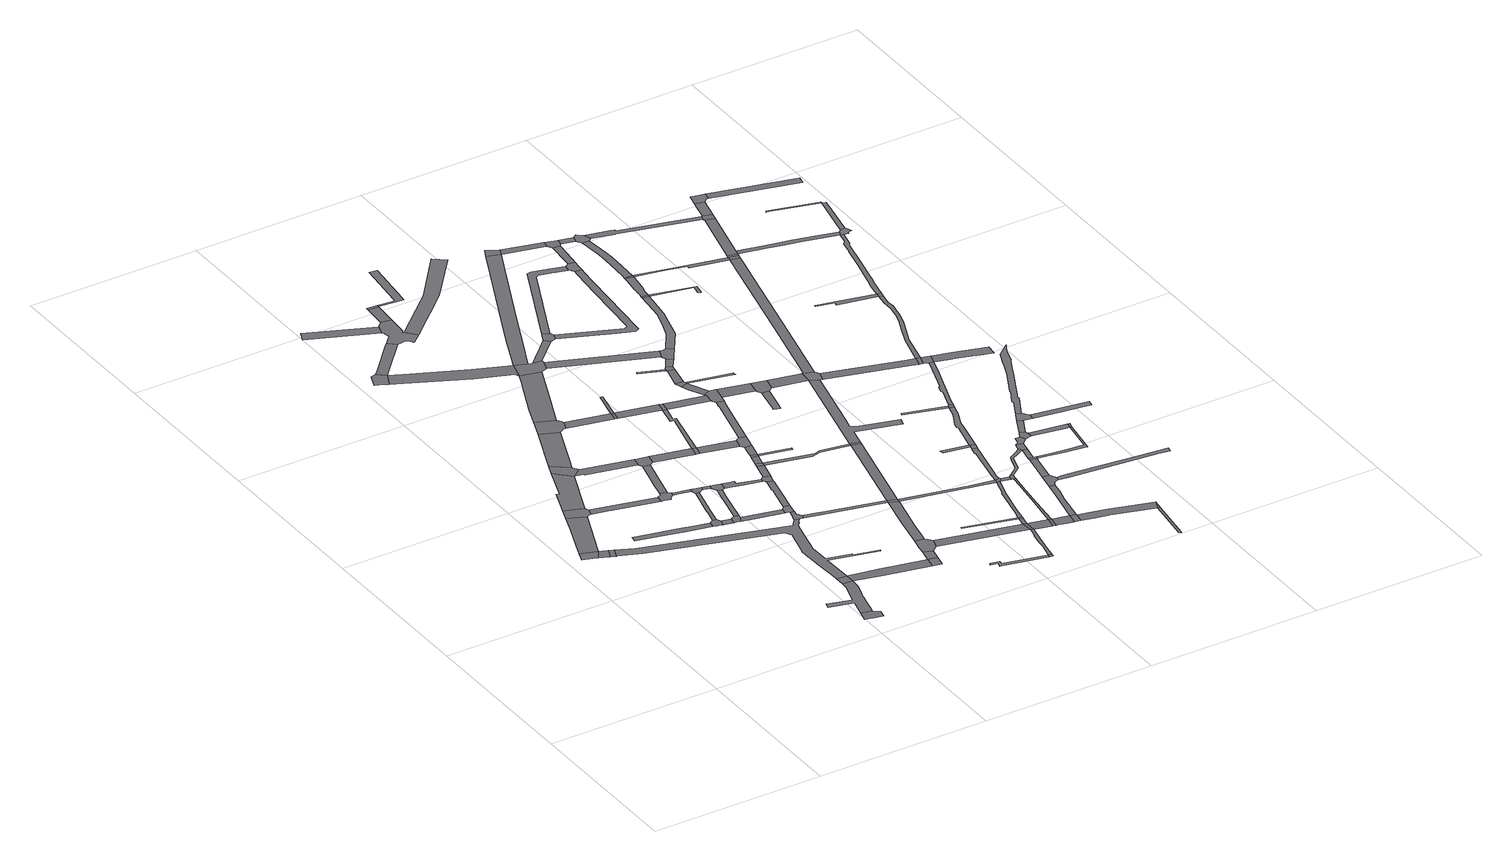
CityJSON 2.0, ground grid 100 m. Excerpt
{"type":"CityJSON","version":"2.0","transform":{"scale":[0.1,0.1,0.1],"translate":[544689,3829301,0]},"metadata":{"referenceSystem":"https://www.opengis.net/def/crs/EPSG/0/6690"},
"CityObjects":{
"road1":{"type":"Road","geometry":[{"type":"MultiSurface","lod":"1","boundaries":[[[0,1,2,3,4,5]]]}]},
"road2":{"type":"Road","attributes":{"RoadStructureAttribute.sectionType":"1"},"geometry":[{"type":"MultiSurface","lod":"1","boundaries":[[[5,4,6,7,8]]]}]},
"road3":{"type":"Road","geometry":[{"type":"MultiSurface","lod":"1","boundaries":[[[8,7,9,10]]]}]},
"road4":{"type":"Road","attributes":{"RoadStructureAttribute.sectionType":"1"},"geometry":[{"type":"MultiSurface","lod":"1","boundaries":[[[11,12,13,0,5,14]]]}]},
"road5":{"type":"Road","geometry":[{"type":"MultiSurface","lod":"1","boundaries":[[[15,11,14,16,17,18,19,20,21,22,23]]]}]},
"road6":{"type":"Road","attributes":{"RoadStructureAttribute.sectionType":"1"},"geometry":[{"type":"MultiSurface","lod":"1","boundaries":[[[24,25,26,27,28,15,23,29]]]}]},
"road7":{"type":"Road","attributes":{"RoadStructureAttribute.sectionType":"1"},"geometry":[{"type":"MultiSurface","lod":"1","boundaries":[[[30,31,32,33,34,35,36,37,38]]]}]},
"road8":{"type":"Road","attributes":{"RoadStructureAttribute.sectionType":"1"},"geometry":[{"type":"MultiSurface","lod":"1","boundaries":[[[39,19,18,40,41,42,43]]]}]},
"road9":{"type":"Road","geometry":[{"type":"MultiSurface","lod":"1","boundaries":[[[44,45,46,47,48,49]]]}]},
"road10":{"type":"Road","geometry":[{"type":"MultiSurface","lod":"1","boundaries":[[[50,24,29,51,52,53]]]}]},
"road11":{"type":"Road","geometry":[{"type":"MultiSurface","lod":"1","boundaries":[[[54,55,56,57,58,59,60,61,62,63,44,49,64,65,66,67,68,69,70,71]]]}]},
"road12":{"type":"Road","attributes":{"RoadStructureAttribute.sectionType":"1"},"geometry":[{"type":"MultiSurface","lod":"1","boundaries":[[[72,73,74,10,9,75,76,77,78,79,80,81,82,83,84,85,86,87,88,89,90,91,92,93,94,95,96,97,98,99,100,101,102,103,104,105,106]]]}]},
"road13":{"type":"Road","geometry":[{"type":"MultiSurface","lod":"1","boundaries":[[[107,108,109,110,111,112,113]]]}]},
"road14":{"type":"Road","attributes":{"RoadStructureAttribute.sectionType":"1"},"geometry":[{"type":"MultiSurface","lod":"1","boundaries":[[[114,50,53,115,116]]]}]},
"road15":{"type":"Road","geometry":[{"type":"MultiSurface","lod":"1","boundaries":[[[117,118,119,38,37,120,121,122,123,124]]]}]},
"road16":{"type":"Road","geometry":[{"type":"MultiSurface","lod":"1","boundaries":[[[84,54,71,85]]]}]},
"road17":{"type":"Road","geometry":[{"type":"MultiSurface","lod":"1","boundaries":[[[125,126,127,43,42,128,129,130,131,132,133,134]]]}]},
"road18":{"type":"Road","attributes":{"RoadStructureAttribute.sectionType":"1"},"geometry":[{"type":"MultiSurface","lod":"1","boundaries":[[[135,51,29,136,137,138,139,140,141]]]}]},
"road19":{"type":"Road","attributes":{"RoadStructureAttribute.sectionType":"1"},"geometry":[{"type":"MultiSurface","lod":"1","boundaries":[[[123,122,142,143]]]}]},
"road20":{"type":"Road","attributes":{"RoadStructureAttribute.sectionType":"1"},"geometry":[{"type":"MultiSurface","lod":"1","boundaries":[[[144,145,146,147,107,113,148,149]]]}]},
"road21":{"type":"Road","attributes":{"RoadStructureAttribute.sectionType":"1"},"geometry":[{"type":"MultiSurface","lod":"1","boundaries":[[[150,151,152,153,154,155,156,157,158,159,160,161,162,117,124]]]}]},
"road22":{"type":"Road","geometry":[{"type":"MultiSurface","lod":"1","boundaries":[[[163,164,165,143,142,166,167,168,169]]]}]},
"road23":{"type":"Road","attributes":{"RoadStructureAttribute.sectionType":"1"},"geometry":[{"type":"MultiSurface","lod":"1","boundaries":[[[170,133,132,171,172,173]]]}]},
"road24":{"type":"Road","attributes":{"RoadStructureAttribute.sectionType":"1"},"geometry":[{"type":"MultiSurface","lod":"1","boundaries":[[[174,175,125,134,176,177]]]}]},
"road25":{"type":"Road","attributes":{"RoadStructureAttribute.sectionType":"1"},"geometry":[{"type":"MultiSurface","lod":"1","boundaries":[[[178,179,180,181]]]}]},
"road26":{"type":"Road","geometry":[{"type":"MultiSurface","lod":"1","boundaries":[[[182,114,116,183,184,185,186,187,188,189]]]}]},
"road27":{"type":"Road","geometry":[{"type":"MultiSurface","lod":"1","boundaries":[[[190,191,192,193,173,172,157,156,194,195,196,197,198]]]}]},
"road28":{"type":"Road","attributes":{"RoadStructureAttribute.sectionType":"6"},"geometry":[{"type":"MultiSurface","lod":"1","boundaries":[[[199,200,113,112,201,202,203,204,205,206]]]}]},
"road29":{"type":"Road","attributes":{"RoadStructureAttribute.sectionType":"1"},"geometry":[{"type":"MultiSurface","lod":"1","boundaries":[[[207,208,209,163,169,210,211,212]]]}]},
"road30":{"type":"Road","geometry":[{"type":"MultiSurface","lod":"1","boundaries":[[[213,141,140,174,177,214,215]]]}]},
"road31":{"type":"Road","attributes":{"RoadStructureAttribute.sectionType":"1"},"geometry":[{"type":"MultiSurface","lod":"1","boundaries":[[[168,167,216,217,218]]]}]},
"road32":{"type":"Road","attributes":{"RoadStructureAttribute.sectionType":"1"},"geometry":[{"type":"MultiSurface","lod":"1","boundaries":[[[198,197,219,220,221]]]}]},
"road33":{"type":"Road","attributes":{"RoadStructureAttribute.sectionType":"1"},"geometry":[{"type":"MultiSurface","lod":"1","boundaries":[[[222,85,71,223,224,225]]]}]},
"road34":{"type":"Road","geometry":[{"type":"MultiSurface","lod":"1","boundaries":[[[226,227,221,220,207,212,228,229,230,231]]]}]},
"road35":{"type":"Road","geometry":[{"type":"MultiSurface","lod":"1","boundaries":[[[232,233,181,180,234,235,236,144,149,237,238,239,240,241,242,243,244,245,246,247,248]]]}]},
"road36":{"type":"Road","attributes":{"RoadStructureAttribute.sectionType":"1"},"geometry":[{"type":"MultiSurface","lod":"1","boundaries":[[[249,186,185,250,251,252]]]}]},
"road37":{"type":"Road","attributes":{"RoadStructureAttribute.sectionType":"1"},"geometry":[{"type":"MultiSurface","lod":"1","boundaries":[[[205,253,254,255,256,257,182,189,258,259]]]}]},
"road38":{"type":"Road","geometry":[{"type":"MultiSurface","lod":"1","boundaries":[[[260,261,262,263,264,106,105,265,266,267,268,269,270]]]}]},
"road39":{"type":"Road","geometry":[{"type":"MultiSurface","lod":"1","boundaries":[[[271,272,218,217,273,260,270,274]]]}]},
"road40":{"type":"Road","attributes":{"RoadStructureAttribute.sectionType":"1"},"geometry":[{"type":"MultiSurface","lod":"1","boundaries":[[[275,215,214,276,277]]]}]},
"road41":{"type":"Road","attributes":{"RoadStructureAttribute.sectionType":"1"},"geometry":[{"type":"MultiSurface","lod":"1","boundaries":[[[278,279,280,281,282,231,230,283,284,285,286,287,288]]]}]},
"road42":{"type":"Road","attributes":{"RoadStructureAttribute.sectionType":"1"},"geometry":[{"type":"MultiSurface","lod":"1","boundaries":[[[289,290,232,248,291,292,293]]]}]},
"road43":{"type":"Road","geometry":[{"type":"MultiSurface","lod":"1","boundaries":[[[294,289,293,295]]]}]},
"road44":{"type":"Road","attributes":{"RoadStructureAttribute.sectionType":"1"},"geometry":[{"type":"MultiSurface","lod":"1","boundaries":[[[296,297,298,299,300,271,274,301,302,303]]]}]},
"road45":{"type":"Road","geometry":[{"type":"MultiSurface","lod":"1","boundaries":[[[252,251,304,305]]]}]},
"road46":{"type":"Road","geometry":[{"type":"MultiSurface","lod":"1","boundaries":[[[225,224,306,307]]]}]},
"road47":{"type":"Road","geometry":[{"type":"MultiSurface","lod":"1","boundaries":[[[277,276,308,309]]]}]},
"road48":{"type":"Road","attributes":{"RoadStructureAttribute.sectionType":"1"},"geometry":[{"type":"MultiSurface","lod":"1","boundaries":[[[310,225,307,311]]]}]},
"road49":{"type":"Road","geometry":[{"type":"MultiSurface","lod":"1","boundaries":[[[312,313,314,315,252,305]]]}]},
"road50":{"type":"Road","geometry":[{"type":"MultiSurface","lod":"1","boundaries":[[[316,317,318,288,287,319,320,296,303,321]]]}]},
"road51":{"type":"Road","geometry":[{"type":"MultiSurface","lod":"1","boundaries":[[[206,205,259,322,323,324,325,326,327,328]]]}]},
"road52":{"type":"Road","attributes":{"RoadStructureAttribute.sectionType":"1"},"geometry":[{"type":"MultiSurface","lod":"1","boundaries":[[[329,330,266,265,331,332,333,334]]]}]},
"road53":{"type":"Road","attributes":{"RoadStructureAttribute.sectionType":"1"},"geometry":[{"type":"MultiSurface","lod":"1","boundaries":[[[335,336,316,321,337]]]}]},
"road54":{"type":"Road","geometry":[{"type":"MultiSurface","lod":"1","boundaries":[[[338,339,310,311,340,341,342,343,344,345]]]}]},
"road55":{"type":"Road","attributes":{"RoadStructureAttribute.sectionType":"1"},"geometry":[{"type":"MultiSurface","lod":"1","boundaries":[[[305,304,346,347,348]]]}]},
"road56":{"type":"Road","attributes":{"RoadStructureAttribute.sectionType":"1"},"geometry":[{"type":"MultiSurface","lod":"1","boundaries":[[[349,309,308,350,351]]]}]},
"road57":{"type":"Road","attributes":{"RoadStructureAttribute.sectionType":"1"},"geometry":[{"type":"MultiSurface","lod":"1","boundaries":[[[347,352,353,277,309,354,355,356]]]}]},
"road58":{"type":"Road","attributes":{"RoadStructureAttribute.sectionType":"1"},"geometry":[{"type":"MultiSurface","lod":"1","boundaries":[[[357,358,359,360,361,295,293,362,363,364,365,366,367,368]]]}]},
"road59":{"type":"Road","geometry":[{"type":"MultiSurface","lod":"1","boundaries":[[[369,335,337,370]]]}]},
"road60":{"type":"Road","attributes":{"RoadStructureAttribute.sectionType":"1"},"geometry":[{"type":"MultiSurface","lod":"1","boundaries":[[[371,369,370,372,373]]]}]},
"road61":{"type":"Road","geometry":[{"type":"MultiSurface","lod":"1","boundaries":[[[374,371,373,375]]]}]},
"road62":{"type":"Road","attributes":{"RoadStructureAttribute.sectionType":"1"},"geometry":[{"type":"MultiSurface","lod":"1","boundaries":[[[376,377,374,375,378,379]]]}]},
"road63":{"type":"Road","attributes":{"RoadStructureAttribute.sectionType":"1"},"geometry":[{"type":"MultiSurface","lod":"1","boundaries":[[[333,380,338,345,381,382,383,384,385,386,387,388]]]}]},
"road64":{"type":"Road","attributes":{"RoadStructureAttribute.sectionType":"1"},"geometry":[{"type":"MultiSurface","lod":"1","boundaries":[[[389,390,391,392,326,325,393,394,395,396]]]}]},
"road65":{"type":"Road","geometry":[{"type":"MultiSurface","lod":"1","boundaries":[[[348,347,356,397]]]}]},
"road66":{"type":"Road","attributes":{"RoadStructureAttribute.sectionType":"1"},"geometry":[{"type":"MultiSurface","lod":"1","boundaries":[[[398,399,400,401,243,242,402,403,404,405]]]}]},
"road67":{"type":"Road","geometry":[{"type":"MultiSurface","lod":"1","boundaries":[[[406,407,351,350,408,376,379,409,410,411,412,413,414]]]}]},
"road68":{"type":"Road","geometry":[{"type":"MultiSurface","lod":"1","boundaries":[[[415,416,417,375,373]]]}]},
"road69":{"type":"Road","attributes":{"RoadStructureAttribute.sectionType":"1"},"geometry":[{"type":"MultiSurface","lod":"1","boundaries":[[[418,419,420,421,422,423,424,425,426,427,428,429]]]}]},
"road70":{"type":"Road","geometry":[{"type":"MultiSurface","lod":"1","boundaries":[[[334,333,388,430]]]}]},
"road71":{"type":"Road","attributes":{"RoadStructureAttribute.sectionType":"1"},"geometry":[{"type":"MultiSurface","lod":"1","boundaries":[[[397,356,431,432,433,434]]]}]},
"road72":{"type":"Road","geometry":[{"type":"MultiSurface","lod":"1","boundaries":[[[435,389,396,436,437,438,439]]]}]},
"road73":{"type":"Road","attributes":{"RoadStructureAttribute.sectionType":"1"},"geometry":[{"type":"MultiSurface","lod":"1","boundaries":[[[440,342,341,441,442]]]}]},
"road74":{"type":"Road","attributes":{"RoadStructureAttribute.sectionType":"1"},"geometry":[{"type":"MultiSurface","lod":"1","boundaries":[[[443,444,370,337,445,446,447,448]]]}]},
"road75":{"type":"Road","attributes":{"RoadStructureAttribute.sectionType":"1"},"geometry":[{"type":"MultiSurface","lod":"1","boundaries":[[[449,450,451,452,406,414,453,454,455,456,457]]]}]},
"road76":{"type":"Road","attributes":{"RoadStructureAttribute.sectionType":"1"},"geometry":[{"type":"MultiSurface","lod":"1","boundaries":[[[323,322,458,459]]]}]},
"road77":{"type":"Road","attributes":{"RoadStructureAttribute.sectionType":"1"},"geometry":[{"type":"MultiSurface","lod":"1","boundaries":[[[460,461,462,463,464,206,328,465,466,467,468,469,470]]]}]},
"road78":{"type":"Road","geometry":[{"type":"MultiSurface","lod":"1","boundaries":[[[471,472,473,474,475]]]}]},
"road79":{"type":"Road","geometry":[{"type":"MultiSurface","lod":"1","boundaries":[[[429,428,476,477]]]}]},
"road80":{"type":"Road","geometry":[{"type":"MultiSurface","lod":"1","boundaries":[[[478,479,480,481,482,483]]]}]},
"road81":{"type":"Road","attributes":{"RoadStructureAttribute.sectionType":"1"},"geometry":[{"type":"MultiSurface","lod":"1","boundaries":[[[447,484,485,486,334,430,487,488]]]}]},
"road82":{"type":"Road","attributes":{"RoadStructureAttribute.sectionType":"1"},"geometry":[{"type":"MultiSurface","lod":"1","boundaries":[[[489,480,479,490,491,492]]]}]},
"road83":{"type":"Road","geometry":[{"type":"MultiSurface","lod":"1","boundaries":[[[492,491,434,433,449,457,493,494]]]}]},
"road84":{"type":"Road","attributes":{"RoadStructureAttribute.sectionType":"1"},"geometry":[{"type":"MultiSurface","lod":"1","boundaries":[[[495,496,497,498,499,500,501]]]}]},
"road85":{"type":"Road","attributes":{"RoadStructureAttribute.sectionType":"1"},"geometry":[{"type":"MultiSurface","lod":"1","boundaries":[[[502,503,478,483,504]]]}]},
"road86":{"type":"Road","attributes":{"RoadStructureAttribute.sectionType":"1"},"geometry":[{"type":"MultiSurface","lod":"1","boundaries":[[[441,505,506,507,508,509,510,429,477,511,512]]]}]},
"road87":{"type":"Road","geometry":[{"type":"MultiSurface","lod":"1","boundaries":[[[513,514,515,475,474,502,504,516,517,518]]]}]},
"road88":{"type":"Road","attributes":{"RoadStructureAttribute.sectionType":"1"},"geometry":[{"type":"MultiSurface","lod":"1","boundaries":[[[519,520,521,513,518,522,523]]]}]},
"road89":{"type":"Road","attributes":{"RoadStructureAttribute.sectionType":"1"},"geometry":[{"type":"MultiSurface","lod":"1","boundaries":[[[524,430,388,525,526]]]}]},
"road90":{"type":"Road","geometry":[{"type":"MultiSurface","lod":"1","boundaries":[[[442,441,512,527]]]}]},
"road91":{"type":"Road","attributes":{"RoadStructureAttribute.sectionType":"1"},"geometry":[{"type":"MultiSurface","lod":"1","boundaries":[[[528,529,530,531,481,480]]]}]},
"road92":{"type":"Road","attributes":{"RoadStructureAttribute.sectionType":"1"},"geometry":[{"type":"MultiSurface","lod":"1","boundaries":[[[494,493,532,533]]]}]},
"road93":{"type":"Road","attributes":{"RoadStructureAttribute.sectionType":"1"},"geometry":[{"type":"MultiSurface","lod":"1","boundaries":[[[500,442,527,534]]]}]},
"road94":{"type":"Road","geometry":[{"type":"MultiSurface","lod":"1","boundaries":[[[448,447,488,535]]]}]},
"road95":{"type":"Road","geometry":[{"type":"MultiSurface","lod":"1","boundaries":[[[501,500,534,536]]]}]},
"road96":{"type":"Road","geometry":[{"type":"MultiSurface","lod":"1","boundaries":[[[537,538,459,458,539,519,523,540,541]]]}]},
"road97":{"type":"Road","attributes":{"RoadStructureAttribute.sectionType":"1"},"geometry":[{"type":"MultiSurface","lod":"1","boundaries":[[[542,543,544,545,546,547,548,549,438,437,550,551,552,553,554,555,556,557,558,559,560]]]}]},
"road98":{"type":"Road","geometry":[{"type":"MultiSurface","lod":"1","boundaries":[[[561,562,563,564,565,566,567,568,569,570]]]}]},
"road99":{"type":"Road","attributes":{"RoadStructureAttribute.sectionType":"1"},"geometry":[{"type":"MultiSurface","lod":"1","boundaries":[[[571,572,573,435,439,574,575,576,577,578,579]]]}]},
"road100":{"type":"Road","attributes":{"RoadStructureAttribute.sectionType":"1"},"geometry":[{"type":"MultiSurface","lod":"1","boundaries":[[[580,581,527,512,582,583,584,585]]]}]},
"road101":{"type":"Road","geometry":[{"type":"MultiSurface","lod":"1","boundaries":[[[585,584,586,587]]]}]},
"road102":{"type":"Road","geometry":[{"type":"MultiSurface","lod":"1","boundaries":[[[533,532,588,589,561,570,590,591,592,593]]]}]},
"road103":{"type":"Road","attributes":{"RoadStructureAttribute.sectionType":"1"},"geometry":[{"type":"MultiSurface","lod":"1","boundaries":[[[525,594,595,596,597,501,536,598,599,600]]]}]},
"road104":{"type":"Road","attributes":{"RoadStructureAttribute.sectionType":"1"},"geometry":[{"type":"MultiSurface","lod":"1","boundaries":[[[601,602,603,604,587,586,605,606,607,608,609]]]}]},
"road105":{"type":"Road","geometry":[{"type":"MultiSurface","lod":"1","boundaries":[[[610,460,470,611,612]]]}]},
"road106":{"type":"Road","attributes":{"RoadStructureAttribute.sectionType":"1"},"geometry":[{"type":"MultiSurface","lod":"1","boundaries":[[[613,614,615,585,587,616,617,618]]]}]},
"road107":{"type":"Road","geometry":[{"type":"MultiSurface","lod":"1","boundaries":[[[609,608,619,620,621,622]]]}]},
"road108":{"type":"Road","attributes":{"RoadStructureAttribute.sectionType":"1"},"geometry":[{"type":"MultiSurface","lod":"1","boundaries":[[[623,624,625,626,537,541,627,628,629,630,631]]]}]},
"road109":{"type":"Road","geometry":[{"type":"MultiSurface","lod":"1","boundaries":[[[632,526,525,600,633]]]}]},
"road110":{"type":"Road","attributes":{"RoadStructureAttribute.sectionType":"1"},"geometry":[{"type":"MultiSurface","lod":"1","boundaries":[[[634,593,592,635,636]]]}]},
"road111":{"type":"Road","attributes":{"RoadStructureAttribute.sectionType":"1"},"geometry":[{"type":"MultiSurface","lod":"1","boundaries":[[[635,637,448,535,638,639,640,641,642,643,644]]]}]},
"road112":{"type":"Road","attributes":{"RoadStructureAttribute.sectionType":"1"},"geometry":[{"type":"MultiSurface","lod":"1","boundaries":[[[633,600,645,646]]]}]},
"road113":{"type":"Road","geometry":[{"type":"MultiSurface","lod":"1","boundaries":[[[647,646,645,613,618,648]]]}]},
"road114":{"type":"Road","attributes":{"RoadStructureAttribute.sectionType":"1"},"geometry":[{"type":"MultiSurface","lod":"1","boundaries":[[[649,650,609,622,651,652,653]]]}]},
"road115":{"type":"Road","attributes":{"RoadStructureAttribute.sectionType":"1"},"geometry":[{"type":"MultiSurface","lod":"1","boundaries":[[[654,655,656,657,526,632,658,659,660]]]}]},
"road116":{"type":"Road","geometry":[{"type":"MultiSurface","lod":"1","boundaries":[[[661,662,663,664,665,666]]]}]},
"road117":{"type":"Road","attributes":{"RoadStructureAttribute.sectionType":"1"},"geometry":[{"type":"MultiSurface","lod":"1","boundaries":[[[611,470,667,668,669,670]]]}]},
"road118":{"type":"Road","geometry":[{"type":"MultiSurface","lod":"1","boundaries":[[[671,579,578,672,673,542,560,674,675,676]]]}]},
"road119":{"type":"Road","geometry":[{"type":"MultiSurface","lod":"1","boundaries":[[[636,635,644,677,678,679,680]]]}]},
"road120":{"type":"Road","geometry":[{"type":"MultiSurface","lod":"1","boundaries":[[[681,623,631,682]]]}]},
"road121":{"type":"Road","geometry":[{"type":"MultiSurface","lod":"1","boundaries":[[[666,665,654,660,683,684]]]}]},
"road122":{"type":"Road","geometry":[{"type":"MultiSurface","lod":"1","boundaries":[[[685,649,653,686,687,688,689,690,691,692,693,694]]]}]},
"road123":{"type":"Road","attributes":{"RoadStructureAttribute.sectionType":"1"},"geometry":[{"type":"MultiSurface","lod":"1","boundaries":[[[695,696,621,620,697,698,699,700,701,702]]]}]},
"road124":{"type":"Road","attributes":{"RoadStructureAttribute.sectionType":"1"},"geometry":[{"type":"MultiSurface","lod":"1","boundaries":[[[703,704,671,676,705,706]]]}]},
"road125":{"type":"Road","attributes":{"RoadStructureAttribute.sectionType":"1"},"geometry":[{"type":"MultiSurface","lod":"1","boundaries":[[[707,708,709,710,711,712,647,648,713,714,715,716,717,718]]]}]},
"road126":{"type":"Road","attributes":{"RoadStructureAttribute.sectionType":"1"},"geometry":[{"type":"MultiSurface","lod":"1","boundaries":[[[719,720,721,722,723,724,725,681,682,726,727,728,729,730,731]]]}]},
"road127":{"type":"Road","geometry":[{"type":"MultiSurface","lod":"1","boundaries":[[[732,670,669,703,706,733,734]]]}]},
"road128":{"type":"Road","attributes":{"RoadStructureAttribute.sectionType":"1"},"geometry":[{"type":"MultiSurface","lod":"1","boundaries":[[[735,736,737,685,694,738,739,740]]]}]},
"road129":{"type":"Road","geometry":[{"type":"MultiSurface","lod":"1","boundaries":[[[741,719,731]]]}]},
"road130":{"type":"Road","geometry":[{"type":"MultiSurface","lod":"1","boundaries":[[[742,743,744,745]]]}]},
"road131":{"type":"Road","attributes":{"RoadStructureAttribute.sectionType":"1"},"geometry":[{"type":"MultiSurface","lod":"1","boundaries":[[[744,746,747,748,749,750,751,666,684,752,753,754,755,756,757,758]]]}]},
"road132":{"type":"Road","attributes":{"RoadStructureAttribute.sectionType":"1"},"geometry":[{"type":"MultiSurface","lod":"1","boundaries":[[[759,760,761,762,763,764,682,631]]]}]},
"road133":{"type":"Road","geometry":[{"type":"MultiSurface","lod":"1","boundaries":[[[765,735,740,766,767]]]}]},
"road134":{"type":"Road","attributes":{"RoadStructureAttribute.sectionType":"1"},"geometry":[{"type":"MultiSurface","lod":"1","boundaries":[[[701,768,769,770,771,772]]]}]},
"road135":{"type":"Road","attributes":{"RoadStructureAttribute.sectionType":"1"},"geometry":[{"type":"MultiSurface","lod":"1","boundaries":[[[718,765,767,773]]]}]},
"road136":{"type":"Road","attributes":{"RoadStructureAttribute.sectionType":"1"},"geometry":[{"type":"MultiSurface","lod":"1","boundaries":[[[734,733,774,775]]]}]},
"road137":{"type":"Road","attributes":{"RoadStructureAttribute.sectionType":"1"},"geometry":[{"type":"MultiSurface","lod":"1","boundaries":[[[776,777,778,779,780,719,741,781,782,783]]]}]},
"road138":{"type":"Road","geometry":[{"type":"MultiSurface","lod":"1","boundaries":[[[784,785,707,718,773,786]]]}]},
"road139":{"type":"Road","geometry":[{"type":"MultiSurface","lod":"1","boundaries":[[[702,701,772]]]}]},
"road140":{"type":"Road","attributes":{"RoadStructureAttribute.sectionType":"1"},"geometry":[{"type":"MultiSurface","lod":"1","boundaries":[[[787,788,789,790,791,784,786,792,793]]]}]},
"road141":{"type":"Road","geometry":[{"type":"MultiSurface","lod":"1","boundaries":[[[794,795,775,774,776,783,796,797,798]]]}]},
"road142":{"type":"Road","attributes":{"RoadStructureAttribute.sectionType":"1"},"geometry":[{"type":"MultiSurface","lod":"1","boundaries":[[[799,678,677,800,801,802]]]}]},
"road143":{"type":"Road","geometry":[{"type":"MultiSurface","lod":"1","boundaries":[[[803,745,744,758,804]]]}]},
"road144":{"type":"Road","geometry":[{"type":"MultiSurface","lod":"1","boundaries":[[[805,793,792,806,807,808]]]}]},
"road145":{"type":"Road","attributes":{"RoadStructureAttribute.sectionType":"1"},"geometry":[{"type":"MultiSurface","lod":"1","boundaries":[[[809,810,811,680,679,812,813,814,815]]]}]},
"road146":{"type":"Road","attributes":{"RoadStructureAttribute.sectionType":"1"},"geometry":[{"type":"MultiSurface","lod":"1","boundaries":[[[816,817,818,819,766,740,820,821,822,823,824]]]}]},
"road147":{"type":"Road","attributes":{"RoadStructureAttribute.sectionType":"1"},"geometry":[{"type":"MultiSurface","lod":"1","boundaries":[[[825,805,808,826]]]}]},
"road148":{"type":"Road","attributes":{"RoadStructureAttribute.sectionType":"1"},"geometry":[{"type":"MultiSurface","lod":"1","boundaries":[[[827,741,731,828,829,830,831,809,832]]]}]},
"road149":{"type":"Road","attributes":{"RoadStructureAttribute.sectionType":"1"},"geometry":[{"type":"MultiSurface","lod":"1","boundaries":[[[833,834,835,691,690,836,837,838,839,840]]]}]},
"road150":{"type":"Road","attributes":{"RoadStructureAttribute.sectionType":"1"},"geometry":[{"type":"MultiSurface","lod":"1","boundaries":[[[841,842,843,844,845,846,847,848,803,804,849,850,851,852,853,854,855]]]}]},
"road151":{"type":"Road","attributes":{"RoadStructureAttribute.sectionType":"1"},"geometry":[{"type":"MultiSurface","lod":"1","boundaries":[[[856,807,806,816,857]]]}]},
"road152":{"type":"Road","geometry":[{"type":"MultiSurface","lod":"1","boundaries":[[[858,859,825,826,860,861,862,863,864]]]}]},
"road153":{"type":"Road","geometry":[{"type":"MultiSurface","lod":"1","boundaries":[[[802,801,865,866]]]}]},
"road154":{"type":"Road","geometry":[{"type":"MultiSurface","lod":"1","boundaries":[[[867,866,865,868,841,855,869]]]}]},
"road155":{"type":"Road","geometry":[{"type":"MultiSurface","lod":"1","boundaries":[[[857,816,824,870]]]}]},
"road156":{"type":"Road","attributes":{"RoadStructureAttribute.sectionType":"1"},"geometry":[{"type":"MultiSurface","lod":"1","boundaries":[[[871,872,873,798,797,874,875,876,877]]]}]},
"road157":{"type":"Road","attributes":{"RoadStructureAttribute.sectionType":"1"},"geometry":[{"type":"MultiSurface","lod":"1","boundaries":[[[861,860,878,879,880,881]]]}]},
"road158":{"type":"Road","geometry":[{"type":"MultiSurface","lod":"1","boundaries":[[[832,809,815,882]]]}]},
"road159":{"type":"Road","geometry":[{"type":"MultiSurface","lod":"1","boundaries":[[[883,832,882,884,885]]]}]},
"road160":{"type":"Road","attributes":{"RoadStructureAttribute.sectionType":"1"},"geometry":[{"type":"MultiSurface","lod":"1","boundaries":[[[886,887,888,889,890,891,892,893,894,895,896,897,898,899,900,901,902,903,904,905,906,907,908,909,910,858,864]]]}]},
"road161":{"type":"Road","attributes":{"RoadStructureAttribute.sectionType":"1"},"geometry":[{"type":"MultiSurface","lod":"1","boundaries":[[[911,912,913,914,915,916,917,918,802,866,919,920,921,922,923,924,925]]]}]},
"road162":{"type":"Road","attributes":{"RoadStructureAttribute.sectionType":"1"},"geometry":[{"type":"MultiSurface","lod":"1","boundaries":[[[926,927,928,869,855,929,930,931,932,933]]]}]},
"road163":{"type":"Road","attributes":{"RoadStructureAttribute.sectionType":"1"},"geometry":[{"type":"MultiSurface","lod":"1","boundaries":[[[934,935,936,937,938,939,940,941,942,943,911,944]]]}]},
"road164":{"type":"Road","attributes":{"RoadStructureAttribute.sectionType":"1"},"geometry":[{"type":"MultiSurface","lod":"1","boundaries":[[[945,883,885,946,947]]]}]},
"road165":{"type":"Road","geometry":[{"type":"MultiSurface","lod":"1","boundaries":[[[877,876,948,945,947,949,950]]]}]},
"road166":{"type":"Road","geometry":[{"type":"MultiSurface","lod":"1","boundaries":[[[944,911,925,951]]]}]},
"road167":{"type":"Road","attributes":{"RoadStructureAttribute.sectionType":"1"},"geometry":[{"type":"MultiSurface","lod":"1","boundaries":[[[952,953,954,950,949,955]]]}]},
"road168":{"type":"Road","attributes":{"RoadStructureAttribute.sectionType":"1"},"geometry":[{"type":"MultiSurface","lod":"1","boundaries":[[[956,957,958,959,960,946,885,961,962,963,964,965,966]]]}]},
"road169":{"type":"Road","geometry":[{"type":"MultiSurface","lod":"1","boundaries":[[[967,952,955,968,969,970,971]]]}]},
"road170":{"type":"Road","attributes":{"RoadStructureAttribute.sectionType":"1"},"geometry":[{"type":"MultiSurface","lod":"1","boundaries":[[[965,972,973,974,975,976,977,978,979,980,981,944,951,982,983,984,985,986,987,988,989]]]}]},
"road171":{"type":"Road","geometry":[{"type":"MultiSurface","lod":"1","boundaries":[[[990,991,966,965,989,992,993,994,995]]]}]},
"road172":{"type":"Road","attributes":{"RoadStructureAttribute.sectionType":"1"},"geometry":[{"type":"MultiSurface","lod":"1","boundaries":[[[996,997,998,999,1000,1001]]]}]},
"road173":{"type":"Road","attributes":{"RoadStructureAttribute.sectionType":"1"},"geometry":[{"type":"MultiSurface","lod":"1","boundaries":[[[970,969,1002,1003]]]}]},
"road174":{"type":"Road","attributes":{"RoadStructureAttribute.sectionType":"1"},"geometry":[{"type":"MultiSurface","lod":"1","boundaries":[[[1000,1004,1005,991,990,1006,1007]]]}]}
},
"vertices":[
[100,1472,0],[89,1442,0],[81,1420,0],[154,1394,0],[163,1390,0],[196,1443,0],
[213,1370,0],[220,1367,0],[243,1423,0],
[248,1355,0],[272,1410,0],
[225,1801,0],[184,1691,0],[129,1549,0],[326,1755,0],
[250,1869,0],[333,1759,0],[350,1769,0],[354,1768,0],[367,1806,0],[364,1812,0],[359,1825,0],[358,1827,0],[357,1830,0],
[395,2210,0],[356,2104,0],[323,2016,0],[306,2022,0],[273,1930,0],[479,2123,0],
[729,1394,0],[678,1405,0],[416,1465,0],[412,1446,0],[407,1427,0],[610,1381,0],[674,1367,0],[819,1334,0],[827,1371,0],
[468,1783,0],[459,1744,0],[465,1742,0],[726,1682,0],[730,1721,0],
[1017,226,0],[1000,161,0],[1059,146,0],[1098,136,0],[1109,180,0],[1076,210,0],
[419,2272,0],[532,2166,0],[514,2197,0],[512,2202,0],
[1085,509,0],[1084,473,0],[1079,454,0],[1049,357,0],[1048,355,0],[911,392,0],[907,375,0],[902,358,0],[1041,321,0],[1029,273,0],[1084,244,0],[1099,303,0],[1109,342,0],[1104,343,0],[1124,399,0],[1142,455,0],[1143,479,0],[1144,507,0],
[1178,1131,0],[1174,1126,0],[375,1366,0],[252,1353,0],[254,1353,0],[380,1302,0],[1098,1085,0],[1119,1047,0],[1090,934,0],[1075,875,0],[1081,725,0],[1087,604,0],[1086,567,0],[1147,566,0],[1142,735,0],[1142,746,0],[1421,677,0],[1423,682,0],[1424,687,0],[1278,723,0],[1281,729,0],[1144,765,0],[1141,766,0],[1138,881,0],[1186,1074,0],[1196,1112,0],[1201,1116,0],[1207,1120,0],[1209,1123,0],[1211,1129,0],[1213,1132,0],[1215,1134,0],[1216,1136,0],[1235,1162,0],[1206,1165,0],
[142,3496,0],[111,3488,0],[80,3412,0],[101,3403,0],[125,3392,0],[150,3380,0],[189,3458,0],
[539,2565,0],[536,2260,0],[645,2520,0],
[850,1382,0],[838,1376,0],[829,1372,0],[844,1328,0],[850,1327,0],[874,1321,0],[882,1359,0],[870,1382,0],
[759,1748,0],[756,1734,0],[732,1722,0],[742,1679,0],[763,1674,0],[781,1670,0],[784,1683,0],[806,1699,0],[811,1721,0],[799,1738,0],
[540,2164,0],[484,2122,0],[528,2112,0],[534,2110,0],[533,2104,0],[813,2040,0],[826,2098,0],
[929,1309,0],[937,1345,0],
[350,3721,0],[338,3709,0],[166,3521,0],[144,3497,0],[226,3499,0],[393,3681,0],
[893,1474,0],[895,1483,0],[905,1521,0],[906,1528,0],[915,1561,0],[932,1631,0],[937,1650,0],[914,1650,0],[899,1587,0],[888,1539,0],[885,1530,0],[872,1474,0],[869,1463,0],
[965,1360,0],[962,1359,0],[947,1350,0],[947,1305,0],[968,1300,0],[985,1333,0],[990,1354,0],
[823,1718,0],[839,1692,0],[907,1677,0],[912,1698,0],
[824,2016,0],[779,1831,0],[822,1832,0],[864,2007,0],
[28,4035,0],[4,3979,0],[382,3818,0],[400,3877,0],
[580,2672,0],[648,2522,0],[681,2540,0],[689,2538,0],[710,2594,0],[704,2605,0],[691,2628,0],[689,2630,0],
[957,1688,0],[948,1690,0],[936,1692,0],[924,1695,0],[939,1651,0],[948,1655,0],[956,1659,0],[964,1663,0],[973,1684,0],
[584,3274,0],[262,3424,0],[161,3374,0],[182,3363,0],[544,3194,0],[746,3116,0],[757,3095,0],[784,3195,0],
[1025,1618,0],[1006,1539,0],[1005,1533,0],[1035,1550,0],[1036,1558,0],[1047,1606,0],
[843,2094,0],[888,2022,0],[901,2081,0],
[1041,1283,0],[1202,1248,0],[1210,1285,0],
[970,1661,0],[1009,1648,0],[1015,1674,0],
[1323,533,0],[1310,470,0],[1568,413,0],[1582,479,0],
[1061,1664,0],[1059,1664,0],[1056,1609,0],[1061,1611,0],[1067,1614,0],[1075,1660,0],
[432,3906,0],[407,3884,0],[389,3815,0],[397,3772,0],[373,3747,0],[446,3688,0],[463,3669,0],[476,3654,0],[513,3685,0],[517,3689,0],[533,3703,0],[482,3760,0],[480,3761,0],[472,3765,0],[484,3778,0],[489,3840,0],[493,3898,0],
[949,2540,0],[743,2526,0],[948,2479,0],[961,2537,0],
[737,3042,0],[700,2960,0],[629,2799,0],[628,2799,0],[608,2745,0],[762,2800,0],[875,3064,0],
[1228,1239,0],[1220,1213,0],[1216,1198,0],[1213,1189,0],[1210,1178,0],[1257,1157,0],[1263,1184,0],[1257,1192,0],[1251,1199,0],[1246,1206,0],[1251,1235,0],
[1228,1305,0],[1225,1295,0],[1228,1242,0],[1261,1297,0],
[1128,2029,0],[1116,1970,0],[1130,2029,0],
[1156,1618,0],[1146,1621,0],[1142,1622,0],[1143,1626,0],[1144,1644,0],[1108,1604,0],[1125,1601,0],[1139,1597,0],[1141,1597,0],[1268,1568,0],[1272,1588,0],
[442,4046,0],[432,3909,0],[493,3904,0],[502,4029,0],[503,4042,0],
[443,4061,0],[504,4057,0],
[1282,1552,0],[1282,1550,0],[1264,1473,0],[1269,1471,0],[1257,1422,0],[1284,1397,0],[1315,1532,0],[1318,1543,0],
[963,2476,0],[976,2534,0],
[1621,402,0],[1635,468,0],
[1139,1965,0],[1152,2023,0],
[1596,553,0],[1648,533,0],
[1007,2678,0],[1011,2695,0],[1004,2696,0],[997,2698,0],
[1294,1601,0],[1293,1600,0],[1284,1595,0],[1278,1566,0],[1281,1554,0],[1331,1592,0],
[914,3081,0],[933,3138,0],[933,3152,0],[933,3155,0],[880,3158,0],[878,3160,0],[858,3167,0],
[1369,1153,0],[1369,1156,0],[1362,1131,0],[1362,1133,0],[1703,1052,0],[1708,1075,0],
[1319,1704,0],[1294,1602,0],[1357,1695,0],
[1619,666,0],[1605,598,0],[1673,554,0],[1684,562,0],[1702,620,0],[1691,632,0],[1683,641,0],[1671,655,0],
[1192,2424,0],[1202,2421,0],[1215,2479,0],
[1161,2021,0],[1350,1916,0],[1364,1975,0],
[1178,2310,0],[1198,2305,0],[1218,2320,0],[1200,2325,0],[1223,2416,0],
[641,4349,0],[607,4061,0],[605,4048,0],[592,4049,0],[517,4056,0],[516,4041,0],[593,4035,0],[605,4034,0],[627,4033,0],[648,4031,0],[651,4051,0],[685,4344,0],
[1325,1729,0],[1363,1720,0],
[1342,1795,0],[1365,1728,0],[1379,1786,0],
[1346,1813,0],[1384,1803,0],
[1366,1896,0],[1352,1837,0],[1392,1837,0],[1405,1891,0],
[1655,848,0],[1672,663,0],[1676,680,0],[1682,709,0],[1693,764,0],[1700,799,0],[1712,852,0],[1733,937,0],[1755,1031,0],
[1042,3316,0],[987,3262,0],[919,3196,0],[886,3163,0],[946,3168,0],[1001,3220,0],[1015,3234,0],[1073,3290,0],
[1236,2474,0],
[978,4289,0],[964,4272,0],[749,4003,0],[723,3980,0],[646,3805,0],[738,3889,0],[824,3969,0],[1044,4236,0],
[1390,1989,0],[1377,1982,0],[1360,1904,0],[1406,1893,0],[1408,1902,0],[1408,1904,0],[1415,1932,0],[1422,1962,0],[1427,1978,0],
[1563,1746,0],[1564,1754,0],[1566,1761,0],
[1881,247,0],[1883,265,0],[1830,277,0],[1826,270,0],[1823,264,0],[1825,263,0],[1865,252,0],[1860,232,0],[1858,227,0],[1865,225,0],[2122,169,0],[2127,189,0],
[1760,1054,0],
[1227,2415,0],[1324,2394,0],[1460,2364,0],[1466,2422,0],
[1070,3377,0],[1100,3296,0],[1101,3296,0],[1117,3332,0],[1107,3359,0],
[2165,512,0],[2180,444,0],[2174,510,0],
[1677,1665,0],[1639,1654,0],[1612,1634,0],[1662,1647,0],[1835,1620,0],[1838,1637,0],
[1474,2339,0],[1465,2300,0],[1464,2297,0],[1391,1994,0],[1428,1985,0],[1438,2022,0],[1488,2227,0],[1504,2290,0],[1514,2329,0],
[1469,2859,0],[1491,2915,0],
[1227,4162,0],[1196,4093,0],[963,3594,0],[882,3416,0],[809,3250,0],[857,3169,0],[934,3336,0],[1036,3559,0],[1215,3945,0],[1239,3997,0],[1304,4137,0],
[1283,2803,0],[1280,2797,0],[1278,2790,0],[1420,2733,0],[1425,2749,0],
[2142,165,0],[2147,188,0],
[1390,2602,0],[1404,2562,0],[1443,2575,0],[1442,2587,0],[1439,2588,0],[1438,2600,0],
[1834,1615,0],[1832,1609,0],[1710,1083,0],[1762,1062,0],[1889,1607,0],
[1450,2559,0],[1418,2517,0],[1460,2432,0],[1500,2452,0],
[1523,2367,0],[1540,2443,0],
[2177,575,0],[1892,650,0],[1890,645,0],[1889,640,0],[2120,577,0],[2185,560,0],[2188,573,0],
[1422,2732,0],[1422,2726,0],[1464,2723,0],
[2180,442,0],[2167,382,0],[2164,382,0],[2150,313,0],[2148,277,0],[2128,195,0],[2157,244,0],[2196,436,0],
[1437,2768,0],[1430,2759,0],[1425,2751,0],[1468,2744,0],[1468,2745,0],[1468,2747,0],
[1477,2831,0],[1474,2826,0],[1463,2807,0],[1494,2784,0],[1510,2808,0],
[2138,968,0],[2278,921,0],[2282,946,0],
[2195,504,0],
[1698,2515,0],[1701,2515,0],[1699,2523,0],[1698,2532,0],
[1703,2327,0],[1720,2403,0],
[2206,556,0],
[1893,1624,0],
[2208,569,0],
[1531,2916,0],[1501,2911,0],[1472,2847,0],[1525,2829,0],[1567,2892,0],
[1534,3794,0],[1531,3766,0],[1522,3668,0],[1512,3566,0],[1477,3202,0],[1460,3195,0],[1412,3214,0],[1409,3215,0],[1398,3177,0],[1491,3139,0],[1514,3150,0],[1534,3363,0],[1543,3459,0],[1546,3493,0],[1552,3553,0],[1558,3611,0],[1563,3666,0],[1572,3762,0],[1575,3790,0],
[1720,2295,0],[1693,2164,0],[1691,2154,0],[1684,2125,0],[1703,2119,0],[1722,2113,0],[1722,2114,0],[1732,2154,0],[1732,2156,0],[1763,2290,0],
[1453,3880,0],[1343,3911,0],[1317,3905,0],[1337,3852,0],[1357,3864,0],[1443,3841,0],[1449,3840,0],[1511,3823,0],[1521,3861,0],
[2299,479,0],[2297,479,0],[2207,433,0],[2284,415,0],[2294,413,0],[2309,476,0],
[2314,408,0],[2323,473,0],
[1703,2326,0],[1707,2320,0],[1785,2305,0],[1788,2307,0],[1790,2308,0],[1807,2383,0],
[2245,815,0],[2240,815,0],[2202,625,0],[2189,578,0],[2223,642,0],[2257,801,0],[2294,918,0],
[2419,451,0],[2410,453,0],[2382,459,0],[2345,468,0],[2332,404,0],[2369,395,0],[2398,388,0],[2407,386,0],[2421,450,0],
[1253,4215,0],[1320,4174,0],[1322,4178,0],
[2366,902,0],[2360,837,0],[2336,654,0],[2344,642,0],[2367,814,0],[2379,900,0],
[2429,382,0],[2443,379,0],[2455,438,0],[2456,441,0],
[1691,3395,0],[1670,3215,0],[1635,3107,0],[1611,3036,0],[1650,3014,0],[1673,3096,0],[1674,3099,0],[1705,3212,0],[1729,3391,0],
[2308,949,0],[2314,941,0],
[1984,2344,0],[1986,2265,0],[1991,2342,0],
[1887,1842,0],[1916,1724,0],[2174,1654,0],[2186,1697,0],[1958,1759,0],[1930,1785,0],[1944,1843,0],[2037,2243,0],
[2353,905,0],[2359,932,0],
[2376,944,0],[2384,934,0],
[2483,747,0],[2464,648,0],[2484,600,0],[2504,678,0],[2513,741,0],
[2341,1264,0],[2331,1218,0],[2336,1216,0],[2289,983,0],[2308,974,0],[2320,1029,0],[2370,1258,0],
[2196,1329,0],[2192,1330,0],[2194,1319,0],[2195,1307,0],[2345,1280,0],[2349,1301,0],
[1307,4136,0],[1541,4078,0],[1546,4076,0],[1550,4116,0],
[1544,3873,0],[1522,3820,0],[1528,3807,0],[1578,3817,0],[1579,3827,0],[1583,3869,0],
[2054,2238,0],[2071,2295,0],[2054,2320,0],[2003,2339,0],
[1693,3408,0],[1731,3404,0],
[2372,1258,0],[2379,1285,0],
[2502,841,0],[2520,751,0],[2525,758,0],[2530,766,0],[2536,768,0],[2553,774,0],[2562,799,0],[2558,806,0],[2540,832,0],[2540,833,0],
[2626,400,0],[2524,424,0],[2524,362,0],[2534,360,0],[2589,348,0],[2598,345,0],[2842,274,0],[2865,329,0],
[1562,4049,0],[1548,3909,0],[1587,3905,0],[1603,4045,0],
[2542,1135,0],[2517,1118,0],[2465,1088,0],[2455,1063,0],[2433,990,0],[2411,970,0],[2431,970,0],[2446,982,0],[2472,1073,0],[2512,1093,0],[2517,1096,0],[2552,1116,0],
[1717,3603,0],[1714,3579,0],[1702,3488,0],[1700,3470,0],[1699,3457,0],[1698,3453,0],[1696,3430,0],[1734,3425,0],[1737,3448,0],[1738,3452,0],[1742,3469,0],[1760,3578,0],[1762,3592,0],
[1589,4106,0],[1616,4059,0],[1621,4098,0],
[2534,1013,0],[2519,926,0],[2516,913,0],[2570,993,0],[2571,995,0],[2573,1006,0],
[1763,3605,0],
[2217,1746,0],[2213,1730,0],[2455,1661,0],[2459,1678,0],
[2436,1592,0],[2404,1534,0],[2393,1510,0],[2384,1478,0],[2394,1475,0],[2353,1317,0],[2414,1448,0],[2428,1506,0],[2432,1518,0],[2454,1567,0],[2466,1597,0],[2469,1611,0],[2481,1653,0],
[1970,3340,0],[1960,3290,0],[1968,3286,0],[1975,3282,0],[1976,3284,0],[1987,3342,0],
[2537,1031,0],[2585,1021,0],[2563,1026,0],
[2808,16,0],[2814,13,0],[2820,9,0],[2821,12,0],[2855,270,0],
[2581,1110,0],
[1694,4038,0],[1705,4076,0],
[1714,4011,0],[1726,3863,0],[1728,3837,0],[1726,3807,0],[1718,3628,0],[1770,3812,0],[1766,3866,0],[1754,4006,0],
[2550,1174,0],[2548,1164,0],[2592,1168,0],
[2602,1229,0],[2583,1231,0],[2577,1199,0],[2576,1188,0],[2562,1181,0],[2625,1197,0],[2609,1228,0],
[1728,4093,0],[1726,4091,0],[1773,4021,0],[1776,4023,0],[1759,4064,0],
[2506,2171,0],[2507,2109,0],[2549,2098,0],[2564,2155,0],
[2466,1685,0],[2488,1675,0],
[2630,1268,0],[2663,1205,0],[2663,1240,0],[2658,1254,0],
[2266,3466,0],[2265,3460,0],[2114,2814,0],[2170,2814,0],[2298,3355,0],[2300,3363,0],[2321,3453,0],
[2878,1170,0],[2848,986,0],[2738,1000,0],[2658,1009,0],[2593,1004,0],[2723,980,0],[2848,964,0],[2854,964,0],[2887,1169,0],
[2680,1370,0],[2711,1355,0],
[2009,3550,0],[1838,3575,0],[1943,3554,0],[2052,3530,0],[2048,3513,0],[2272,3492,0],
[3045,751,0],[2692,790,0],[2595,797,0],[2615,767,0],[2840,744,0],[3126,714,0],[3189,704,0],[3197,736,0],
[2600,2083,0],[2558,1958,0],[2523,1856,0],[2516,1857,0],[2514,1849,0],[2510,1837,0],[2503,1815,0],[2509,1811,0],[2494,1693,0],[2502,1720,0],[2510,1749,0],[2542,1836,0],[2546,1849,0],[2601,2002,0],[2623,2076,0],
[2683,1237,0],[2883,1205,0],
[2711,1431,0],[2705,1419,0],[2761,1347,0],[2767,1383,0],[2765,1385,0],[2742,1413,0],[2738,1417,0],
[2570,2092,0],[2587,2150,0],
[2595,2147,0],[2592,2085,0],[2642,2135,0],
[2896,1202,0],
[1918,4017,0],[1921,4027,0],[1901,4031,0],[1901,3990,0],[1904,3989,0],[2357,3871,0],[2369,3901,0],
[2932,1320,0],[3035,1303,0],[3085,1294,0],[3093,1330,0],
[2328,3479,0],
[2276,3509,0],[2331,3491,0],[2332,3496,0],
[2804,1545,0],[2807,1550,0],[2805,1552,0],[2802,1554,0],[2910,1769,0],[2917,1783,0],[2950,1853,0],[2952,1857,0],[2953,1857,0],[2962,1876,0],[2965,1877,0],[2996,1969,0],[3015,2003,0],[3024,2019,0],[2950,1957,0],[2915,1871,0],[2912,1863,0],[2907,1852,0],[2880,1785,0],[2800,1627,0],[2803,1625,0],[2761,1545,0],[2758,1539,0],[2759,1535,0],[2761,1529,0],
[2721,2761,0],[2712,2693,0],[2713,2631,0],[2699,2564,0],[2679,2499,0],[2653,2435,0],[2611,2330,0],[2581,2215,0],[2631,2327,0],[2666,2407,0],[2702,2493,0],[2718,2555,0],[2736,2646,0],[2734,2695,0],[2746,2756,0],
[2750,2104,0],[2720,2113,0],[2676,2126,0],[2660,2067,0],[2708,2055,0],[2736,2048,0],[2933,1987,0],[2939,2050,0],
[2500,2840,0],[2401,2864,0],[2399,2864,0],[2399,2859,0],[2400,2854,0],[2500,2830,0],[2502,2830,0],[2500,2823,0],[2495,2810,0],[2500,2808,0],[2725,2788,0],
[2362,3862,0],[2338,3526,0],[2417,3847,0],
[2360,3866,0],[2426,3888,0],[2372,3900,0],
[2751,2783,0],
[2402,4021,0],[2393,3986,0],[2374,3906,0],[2455,4008,0],
[2757,3429,0],[2637,3459,0],[2610,3465,0],[2601,3467,0],[2493,3490,0],[2494,3459,0],[2571,3442,0],[2636,3427,0],[2647,3424,0],[2872,3370,0],[2885,3399,0],
[2419,4091,0],[2483,4032,0],[2488,4030,0],[2499,4072,0],[2474,4078,0],
[2857,3304,0],[2843,3288,0],[2830,3233,0],[2828,3219,0],[2826,3213,0],[2792,3071,0],[2761,2942,0],[2753,2914,0],[2741,2862,0],[2731,2820,0],[2759,2820,0],[2773,2886,0],[2786,2931,0],[2787,2935,0],[2823,3095,0],[2860,3264,0],[2871,3277,0],[2890,3363,0],
[2926,3414,0],[2899,3410,0],[2904,3361,0],[2916,3358,0],[2918,3370,0],[2945,3376,0],
[2675,3769,0],[2672,3764,0],[2668,3758,0],[2670,3758,0],[2955,3681,0],[2958,3693,0],
[2979,3902,0],[2991,3947,0],
[2915,3486,0],[2913,3478,0],[2964,3597,0],[2980,3675,0]
]}
